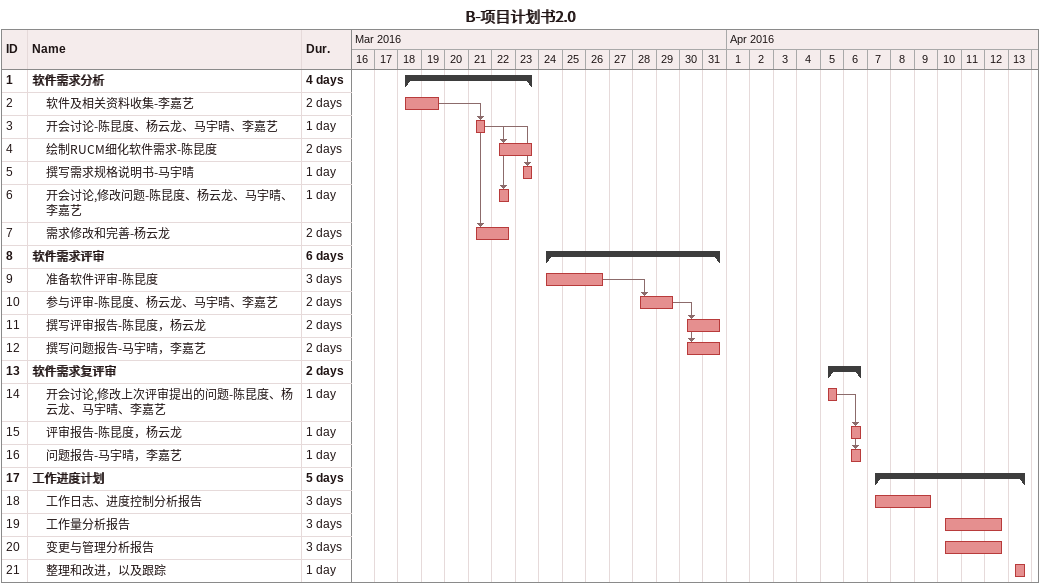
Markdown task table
B-项目计划书2.0

| ID | Level | Task | Duration | Start | Finish | Predecessors |
|---|---|---|---|---|---|---|
| 1 | 1 | **软件需求分析** | 4d | 2016-03-18 | 2016-03-23 |  |
| 2 | 2 | 软件及相关资料收集-李嘉艺 | 2d | 2016-03-18 | 2016-03-19 |  |
| 3 | 2 | 开会讨论-陈昆度、杨云龙、马宇晴、李嘉艺 | 1d | 2016-03-21 | 2016-03-21 | 2 |
| 4 | 2 | 绘制RUCM细化软件需求-陈昆度 | 2d | 2016-03-22 | 2016-03-23 | 3 |
| 5 | 2 | 撰写需求规格说明书-马宇晴 | 1d | 2016-03-23 | 2016-03-23 | 3 |
| 6 | 2 | 开会讨论,修改问题-陈昆度、杨云龙、马宇晴、李嘉艺 | 1d | 2016-03-22 | 2016-03-22 | 3 |
| 7 | 2 | 需求修改和完善-杨云龙 | 2d | 2016-03-21 | 2016-03-22 | 2 |
| 8 | 1 | **软件需求评审** | 6d | 2016-03-24 | 2016-03-31 |  |
| 9 | 2 | 准备软件评审-陈昆度 | 3d | 2016-03-24 | 2016-03-26 |  |
| 10 | 2 | 参与评审-陈昆度、杨云龙、马宇晴、李嘉艺 | 2d | 2016-03-28 | 2016-03-29 | 9 |
| 11 | 2 | 撰写评审报告-陈昆度，杨云龙 | 2d | 2016-03-30 | 2016-03-31 | 10 |
| 12 | 2 | 撰写问题报告-马宇晴，李嘉艺 | 2d | 2016-03-30 | 2016-03-31 | 10 |
| 13 | 1 | **软件需求复评审** | 2d | 2016-04-05 | 2016-04-06 |  |
| 14 | 2 | 开会讨论,修改上次评审提出的问题-陈昆度、杨云龙、马宇晴、李嘉艺 | 1d | 2016-04-05 | 2016-04-05 |  |
| 15 | 2 | 评审报告-陈昆度，杨云龙 | 1d | 2016-04-06 | 2016-04-06 | 14 |
| 16 | 2 | 问题报告-马宇晴，李嘉艺 | 1d | 2016-04-06 | 2016-04-06 | 14 |
| 17 | 1 | **工作进度计划** | 5d | 2016-04-07 | 2016-04-13 |  |
| 18 | 2 | 工作日志、进度控制分析报告 | 3d | 2016-04-07 | 2016-04-09 |  |
| 19 | 2 | 工作量分析报告 | 3d | 2016-04-10 | 2016-04-12 |  |
| 20 | 2 | 变更与管理分析报告 | 3d | 2016-04-10 | 2016-04-12 |  |
| 21 | 2 | 整理和改进，以及跟踪 | 1d | 2016-04-13 | 2016-04-13 |  |
